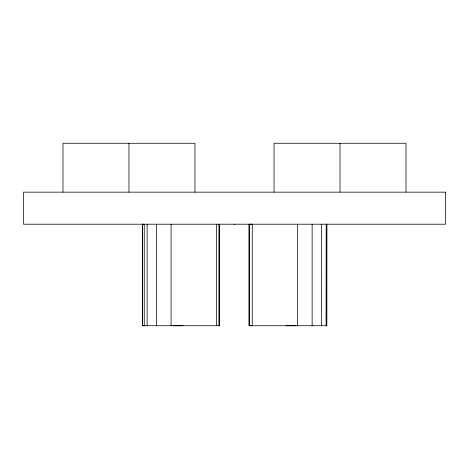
<?xml version="1.0" encoding="UTF-8"?>
<svg xmlns="http://www.w3.org/2000/svg" width="469" height="469" viewBox="0 0 469 469"><rect width="100%" height="100%" fill="white"/><g stroke="black" fill="none" stroke-linecap="round" stroke-linejoin="round"><path stroke-width="0.7" d="M326.752 325.726L326.782 224.205L326.752 325.726L248.933 325.732L248.933 224.211M234.834 224.205L234.318 224.205M142.517 325.732L142.447 224.205L144.264 224.205L144.264 325.726M219.556 224.205L219.556 325.726L142.447 325.726L144.774 325.726M252.785 325.726L249.602 325.732L249.596 224.211L252.269 224.205L252.269 325.726M173.067 325.732L183.08 325.721M285.938 325.721L295.957 325.732M406.013 192.155L406.013 143.268L274.037 143.268L274.037 192.155M340.025 143.268L340.025 192.155M321.5 224.205L321.505 325.726M312.137 224.205L312.143 325.726M297.434 224.205L297.434 325.726M219.234 224.211L219.234 325.732M219.041 224.205L219.041 325.726M216.367 224.205L216.367 325.726M194.963 192.155L194.963 143.268L62.987 143.268L62.987 192.155M171.091 224.205L171.091 325.726M156.499 224.205L156.499 325.726M147.137 224.205L147.137 325.726M142.605 224.211L142.605 325.726M128.975 143.268L128.975 192.155M326.272 224.205L326.219 325.726L326.272 224.205M445.55 192.155L23.45 192.155L23.45 224.211L445.55 224.211L445.55 192.155"/></g></svg>
